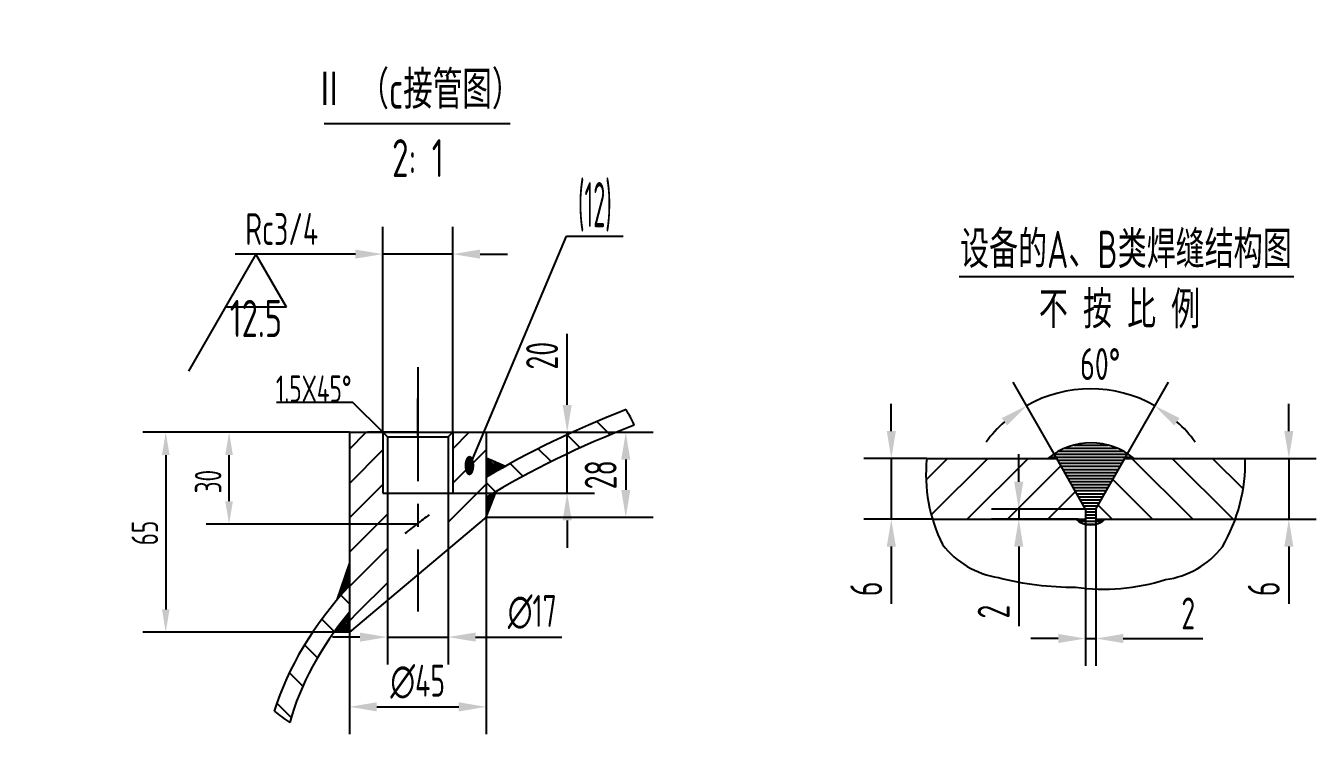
# Model space of a CAD drawing. Extents: x 0 to 3564, y 0 to 5046.
# Drawn here: x 1331 to 2179, y 953 to 1419 of the extents above; entities that cross this region are included whole.
import ezdxf
from ezdxf.enums import TextEntityAlignment as Align

# ---------------------------------------------------------------- set-up
doc = ezdxf.new("R2010")
doc.units = 0
doc.header["$LTSCALE"] = 60
doc.linetypes.add('G', pattern=[2, 1.25, -0.25, 0.25, -0.25])
doc.layers.get('0').update_dxf_attribs({"linetype": 'CONTINUOUS'})
doc.layers.get('DEFPOINTS').update_dxf_attribs({"linetype": 'CONTINUOUS'})
for name, color, linetype in [('01', 7, 'CONTINUOUS'), ('02', 1, 'CONTINUOUS'), ('02C', 3, 'CONTINUOUS'), ('05', 4, 'G'), ('08', 1, 'CONTINUOUS'), ('10', 1, 'CONTINUOUS'), ('11', 3, 'CONTINUOUS'), ('14', 3, 'CONTINUOUS')]:
    doc.layers.add(name, color=color, linetype=linetype)
doc.styles.get("Standard").update_dxf_attribs({"font": 'isocp', "width": 0.707, "bigfont": 'intecad.shx'})
doc.dimstyles.new('INTE', dxfattribs={"dimscale": 6, "dimtxt": 3.5, "dimasz": 3, "dimexe": 3, "dimexo": 0, "dimgap": 1, "dimtad": 1, "dimdec": 3, "dimtxsty": 'STANDARD', "dimcen": 0, "dimclrd": 1, "dimclre": 1, "dimclrt": 3, "dimaunit": 1, "dimazin": 3, "dimtfac": 1, "dimtdec": 4, "dimtmove": 0, "dimatfit": 3, "dimtzin": 0})
doc.dimstyles.new('INTE$2', dxfattribs={"dimscale": 6, "dimtxt": 3.5, "dimasz": 3, "dimexe": 3, "dimexo": 0, "dimgap": 1, "dimtad": 1, "dimtih": 1, "dimtoh": 1, "dimdec": 3, "dimtxsty": 'STANDARD', "dimcen": 0, "dimclrd": 1, "dimclre": 1, "dimclrt": 3, "dimaunit": 1, "dimazin": 3, "dimtfac": 1, "dimtdec": 4, "dimtmove": 0, "dimatfit": 3, "dimtzin": 0})

# ---------------------------------------------------------------- blocks, each defined once
blk = doc.blocks.new('*D45')
at = {"color": 1, "linetype": 'BYBLOCK'}
for p, q in [((1565.45, 1151.66), (1565.45, 1286.87)), ((1611.45, 1151.66), (1611.45, 1286.87)), ((1547.45, 1268.87), (1468.45, 1268.87)), ((1611.45, 1268.87), (1565.45, 1268.87)), ((1629.45, 1268.87), (1647.45, 1268.87))]:
    blk.add_line(p, q, dxfattribs=at)
for points in [[(1547.45, 1271.87), (1547.45, 1265.87), (1565.45, 1268.87)], [(1629.45, 1271.87), (1629.45, 1265.87), (1611.45, 1268.87)]]:
    blk.add_solid(points, dxfattribs=at)
at = {"layer": 'DEFPOINTS', "color": 0, "linetype": 'BYBLOCK'}
for p in [(1565.45, 1268.87), (1565.45, 1151.66), (1611.45, 1151.66)]:
    blk.add_point(p, dxfattribs=at)
at = {"color": 3, "linetype": 'BYBLOCK', "insert": (1498.95, 1285.37), "char_height": 21, "attachment_point": 5}
blk.add_mtext('Rc3/4', dxfattribs=at)
blk = doc.blocks.new('*U15', base_point=(1679.3, 2706.45))
at = {"layer": '14', "color": 1}
for p, q in [((1679.3, 2706.45), (1634.84, 2629.45)), ((1699.51, 2671.45), (1679.3, 2706.45)), ((1699.51, 2671.45), (1659.09, 2671.45))]:
    blk.add_line(p, q, dxfattribs=at)
at = {"layer": '14', "color": 3, "width": 0.707}
blk.add_text('12.5', height=24.5, dxfattribs=at).set_placement((1679.3, 2651.85), align=Align.CENTER)
blk = doc.blocks.new('*D68')
at = {"color": 1, "linetype": 'BYBLOCK'}
for p, q in [((2576.9, 2900.99), (2686.74, 2900.99)), ((2668.74, 2882.99), (2668.74, 2863.05)), ((2576.9, 2845.05), (2686.74, 2845.05))]:
    blk.add_line(p, q, dxfattribs=at)
for points in [[(2665.74, 2882.99), (2671.74, 2882.99), (2668.74, 2900.99)], [(2665.74, 2863.05), (2671.74, 2863.05), (2668.74, 2845.05)]]:
    blk.add_solid(points, dxfattribs=at)
at = {"layer": 'DEFPOINTS', "color": 0, "linetype": 'BYBLOCK'}
for p in [(2576.9, 2900.99), (2576.9, 2845.05), (2668.74, 2845.05)]:
    blk.add_point(p, dxfattribs=at)
at = {"color": 3, "linetype": 'BYBLOCK', "insert": (2652.23, 2873.02), "char_height": 21, "attachment_point": 5, "rotation": 90}
blk.add_mtext('28', dxfattribs=at)
blk = doc.blocks.new('*U7', base_point=(199.66, 3090.52))
at = {"layer": '10'}
for p, q in [((324.03, 3150.9), (315.26, 3159.66)), ((152.37, 3141.55), (163.4, 3152.58)), ((220.37, 3141.67), (231.28, 3152.58)), ((304.3, 3142.34), (295.67, 3150.96)), ((152.37, 3118.92), (174.37, 3140.92)), ((220.37, 3119.04), (242.37, 3141.04)), ((285.11, 3133.24), (276.61, 3141.74)), ((249.95, 3127.39), (242.37, 3134.97)), ((249.05, 3126.87), (242.37, 3133.55)), ((250.85, 3127.9), (243.36, 3135.4)), ((251.75, 3128.42), (245.82, 3134.35)), ((252.65, 3128.93), (248.28, 3133.3)), ((248.16, 3126.36), (242.37, 3132.14)), ((247.26, 3125.84), (242.37, 3130.72)), ((246.37, 3125.32), (242.37, 3129.31)), ((245.48, 3124.79), (242.37, 3127.9)), ((244.58, 3124.27), (242.37, 3126.48)), ((243.7, 3123.75), (242.37, 3125.07)), ((253.56, 3129.44), (250.74, 3132.25)), ((254.46, 3129.95), (253.21, 3131.21)), ((266.48, 3123.59), (258.1, 3131.97)), ((152.37, 3096.29), (174.37, 3118.29)), ((217.37, 3093.41), (242.37, 3118.41)), ((242.81, 3123.22), (242.37, 3123.65)), ((248.43, 3113.35), (242.37, 3119.41)), ((245.95, 3105.94), (242.37, 3109.51)), ((245.55, 3104.92), (242.37, 3108.1)), ((246.34, 3106.96), (243.13, 3110.17)), ((246.73, 3107.98), (244.01, 3110.7)), ((247.13, 3109), (244.89, 3111.23)), ((247.52, 3110.02), (245.77, 3111.77)), ((247.91, 3111.04), (246.66, 3112.3)), ((248.3, 3112.07), (247.54, 3112.83)), ((248.7, 3113.09), (248.43, 3113.35)), ((152.37, 3073.67), (177.37, 3098.67)), ((245.16, 3103.89), (242.37, 3106.68)), ((244.77, 3102.87), (242.37, 3105.27)), ((244.38, 3101.85), (242.37, 3103.85)), ((243.98, 3100.83), (242.37, 3102.44)), ((243.59, 3099.81), (242.37, 3101.03)), ((243.2, 3098.79), (242.37, 3099.61)), ((242.81, 3097.77), (242.37, 3098.2)), ((242.41, 3096.74), (242.37, 3096.78)), ((152.37, 3051.04), (177.37, 3076.04)), ((152.37, 3065.16), (152.16, 3065.38)), ((152.37, 3052.43), (148.92, 3055.89)), ((152.37, 3053.85), (149.28, 3056.94)), ((152.37, 3055.26), (149.64, 3058)), ((152.37, 3056.68), (150, 3059.05)), ((152.37, 3058.09), (150.36, 3060.11)), ((152.37, 3059.5), (150.72, 3061.16)), ((152.37, 3060.92), (151.08, 3062.21)), ((152.37, 3062.33), (151.44, 3063.27)), ((152.37, 3063.75), (151.8, 3064.32)), ((147.44, 3046.05), (146.03, 3047.46)), ((148.1, 3046.81), (146.39, 3048.51)), ((148.76, 3047.56), (146.75, 3049.57)), ((149.42, 3048.31), (147.11, 3050.62)), ((150.09, 3049.06), (147.48, 3051.67)), ((150.76, 3049.81), (147.84, 3052.73)), ((151.43, 3050.55), (148.2, 3053.78)), ((152.1, 3051.29), (148.56, 3054.84)), ((158.06, 3034.1), (177.37, 3053.41)), ((144.84, 3043), (144.59, 3043.24)), ((145.49, 3043.76), (144.95, 3044.3)), ((146.14, 3044.53), (145.31, 3045.35)), ((146.79, 3045.29), (145.67, 3046.4)), ((152.37, 3039.71), (146.79, 3045.29)), ((152.37, 3028.39), (149.82, 3030.94)), ((152.37, 3029.81), (150.45, 3031.73)), ((152.37, 3031.22), (151.08, 3032.51)), ((152.37, 3032.63), (151.71, 3033.29)), ((152.37, 3034.05), (152.35, 3034.07)), ((152.37, 3028.41), (158.06, 3034.1)), ((142.52, 3021.28), (134.25, 3029.54)), ((144.17, 3021.04), (143.11, 3022.1)), ((145.58, 3021.04), (143.7, 3022.92)), ((146.99, 3021.04), (144.3, 3023.73)), ((148.41, 3021.04), (144.9, 3024.55)), ((149.82, 3021.04), (145.51, 3025.36)), ((151.24, 3021.04), (146.11, 3026.16)), ((152.37, 3021.32), (146.72, 3026.97)), ((152.37, 3022.73), (147.34, 3027.77)), ((152.37, 3024.15), (147.95, 3028.57)), ((152.37, 3025.56), (148.57, 3029.36)), ((152.37, 3026.98), (149.2, 3030.16)), ((142.75, 3021.04), (142.52, 3021.28)), ((131.38, 3004.13), (122.89, 3012.62)), ((121.78, 2985.45), (112.93, 2994.3)), ((114.08, 2964.86), (104.67, 2974.28))]:
    blk.add_line(p, q, dxfattribs=at)
blk = doc.blocks.new('*D70')
at = {"color": 1, "linetype": 'BYBLOCK'}
for p, q in [((1633.45, 1095.72), (1633.45, 953)), ((1543.45, 1021.82), (1543.45, 953)), ((1561.45, 971), (1615.45, 971))]:
    blk.add_line(p, q, dxfattribs=at)
for points in [[(1561.45, 974), (1561.45, 968), (1543.45, 971)], [(1615.45, 974), (1615.45, 968), (1633.45, 971)]]:
    blk.add_solid(points, dxfattribs=at)
at = {"layer": 'DEFPOINTS', "color": 0, "linetype": 'BYBLOCK'}
for p in [(1633.45, 1095.72), (1543.45, 1021.82), (1633.45, 971)]:
    blk.add_point(p, dxfattribs=at)
at = {"color": 3, "linetype": 'BYBLOCK', "insert": (1588.45, 987.5), "char_height": 21, "attachment_point": 5}
blk.add_mtext('∅45', dxfattribs=at)
blk = doc.blocks.new('*D71')
at = {"color": 1, "linetype": 'BYBLOCK'}
for p, q in [((1608.45, 1074.72), (1608.45, 998.88)), ((1568.45, 1041.12), (1568.45, 998.88)), ((1550.45, 1016.88), (1532.45, 1016.88)), ((1568.45, 1016.88), (1608.45, 1016.88)), ((1626.45, 1016.88), (1683.17, 1016.88))]:
    blk.add_line(p, q, dxfattribs=at)
for points in [[(1550.45, 1019.88), (1550.45, 1013.88), (1568.45, 1016.88)], [(1626.45, 1019.88), (1626.45, 1013.88), (1608.45, 1016.88)]]:
    blk.add_solid(points, dxfattribs=at)
at = {"layer": 'DEFPOINTS', "color": 0, "linetype": 'BYBLOCK'}
for p in [(1608.45, 1074.72), (1568.45, 1041.12), (1608.45, 1016.88)]:
    blk.add_point(p, dxfattribs=at)
at = {"color": 3, "linetype": 'BYBLOCK', "insert": (1663.81, 1033.38), "char_height": 21, "attachment_point": 5}
blk.add_mtext('∅17', dxfattribs=at)
blk = doc.blocks.new('*D72')
at = {"color": 1, "linetype": 'BYBLOCK'}
for p, q in [((2630.2, 2918.99), (2630.2, 2965.71)), ((2576.9, 2900.99), (2648.2, 2900.99)), ((2630.2, 2860.99), (2630.2, 2900.99)), ((2554.9, 2860.99), (2648.2, 2860.99)), ((2630.2, 2842.99), (2630.2, 2824.99))]:
    blk.add_line(p, q, dxfattribs=at)
for points in [[(2627.2, 2918.99), (2633.2, 2918.99), (2630.2, 2900.99)], [(2627.2, 2842.99), (2633.2, 2842.99), (2630.2, 2860.99)]]:
    blk.add_solid(points, dxfattribs=at)
at = {"layer": 'DEFPOINTS', "color": 0, "linetype": 'BYBLOCK'}
for p in [(2576.9, 2900.99), (2630.2, 2900.99), (2554.9, 2860.99)]:
    blk.add_point(p, dxfattribs=at)
at = {"color": 3, "linetype": 'BYBLOCK', "insert": (2613.69, 2951.35), "char_height": 21, "attachment_point": 5, "rotation": 90}
blk.add_mtext('20', dxfattribs=at)
blk = doc.blocks.new('*D99')
at = {"color": 1, "linetype": 'BYBLOCK'}
for p, q in [((2670.78, 4209.06), (2670.78, 4112.51)), ((2677.5, 4209.12), (2677.5, 4112.51)), ((2652.78, 4130.51), (2634.78, 4130.51)), ((2670.78, 4130.51), (2677.5, 4130.51)), ((2695.5, 4130.51), (2747.91, 4130.51))]:
    blk.add_line(p, q, dxfattribs=at)
for points in [[(2652.78, 4133.51), (2652.78, 4127.51), (2670.78, 4130.51)], [(2695.5, 4133.51), (2695.5, 4127.51), (2677.5, 4130.51)]]:
    blk.add_solid(points, dxfattribs=at)
at = {"layer": 'DEFPOINTS', "color": 0, "linetype": 'BYBLOCK'}
for p in [(2670.78, 4209.06), (2677.5, 4209.12), (2677.5, 4130.51)]:
    blk.add_point(p, dxfattribs=at)
at = {"color": 3, "linetype": 'BYBLOCK', "insert": (2738.3, 4147.01), "char_height": 21, "attachment_point": 5}
blk.add_mtext('2', dxfattribs=at)
blk = doc.blocks.new('*D100')
at = {"color": 1, "linetype": 'BYBLOCK'}
for p, q in [((2626.8, 4233.71), (2626.8, 4251.71)), ((2670.78, 4215.71), (2608.8, 4215.71)), ((2626.8, 4215.71), (2626.8, 4208.99)), ((2665.87, 4208.99), (2608.8, 4208.99)), ((2626.8, 4190.99), (2626.8, 4138.58))]:
    blk.add_line(p, q, dxfattribs=at)
for points in [[(2623.8, 4233.71), (2629.8, 4233.71), (2626.8, 4215.71)], [(2623.8, 4190.99), (2629.8, 4190.99), (2626.8, 4208.99)]]:
    blk.add_solid(points, dxfattribs=at)
at = {"layer": 'DEFPOINTS', "color": 0, "linetype": 'BYBLOCK'}
for p in [(2670.78, 4215.71), (2626.8, 4208.99), (2665.87, 4208.99)]:
    blk.add_point(p, dxfattribs=at)
at = {"color": 3, "linetype": 'BYBLOCK', "insert": (2610.3, 4148.19), "char_height": 21, "attachment_point": 5, "rotation": 90}
blk.add_mtext('2', dxfattribs=at)
blk = doc.blocks.new('*D101')
at = {"color": 1, "linetype": 'BYBLOCK'}
for p, q in [((2651.78, 4248.99), (2623.06, 4299.28)), ((2696.51, 4248.99), (2725.22, 4299.28))]:
    blk.add_line(p, q, dxfattribs=at)
for start, end in [(60.27237, 119.72763), (131.88178, 144.03593), (35.96407, 48.11822)]:
    blk.add_arc((2674.14, 4209.83), 85.01, start, end, dxfattribs=at)
for points in [[(2615.63, 4275.55), (2619.14, 4270.69), (2631.99, 4283.65)], [(2729.14, 4270.69), (2732.65, 4275.55), (2716.3, 4283.65)]]:
    blk.add_solid(points, dxfattribs=at)
at = {"layer": 'DEFPOINTS', "color": 0, "linetype": 'BYBLOCK'}
for p in [(2659.51, 4293.57), (2651.78, 4248.99), (2696.51, 4248.99), (2670.78, 4215.71), (2677.5, 4215.71)]:
    blk.add_point(p, dxfattribs=at)
at = {"color": 3, "linetype": 'BYBLOCK', "insert": (2680.41, 4311.11), "char_height": 21, "attachment_point": 5}
blk.add_mtext('60°', dxfattribs=at)
blk = doc.blocks.new('*D102')
at = {"color": 1, "linetype": 'BYBLOCK'}
for p, q in [((2542.97, 4266.99), (2542.97, 4284.99)), ((2566.26, 4248.99), (2524.97, 4248.99)), ((2542.97, 4248.99), (2542.97, 4208.99)), ((2570.09, 4208.99), (2524.97, 4208.99)), ((2542.97, 4190.99), (2542.97, 4153.43))]:
    blk.add_line(p, q, dxfattribs=at)
for points in [[(2539.97, 4266.99), (2545.97, 4266.99), (2542.97, 4248.99)], [(2539.97, 4190.99), (2545.97, 4190.99), (2542.97, 4208.99)]]:
    blk.add_solid(points, dxfattribs=at)
at = {"layer": 'DEFPOINTS', "color": 0, "linetype": 'BYBLOCK'}
for p in [(2566.26, 4248.99), (2542.97, 4208.99), (2570.09, 4208.99)]:
    blk.add_point(p, dxfattribs=at)
at = {"color": 3, "linetype": 'BYBLOCK', "insert": (2526.47, 4163.21), "char_height": 21, "attachment_point": 5, "rotation": 90}
blk.add_mtext('6', dxfattribs=at)
blk = doc.blocks.new('*D103')
at = {"color": 1, "linetype": 'BYBLOCK'}
for p, q in [((2804.47, 4266.99), (2804.47, 4284.99)), ((2775.82, 4248.99), (2822.47, 4248.99)), ((2804.47, 4248.99), (2804.47, 4208.99)), ((2769.24, 4208.99), (2822.47, 4208.99)), ((2804.47, 4190.99), (2804.47, 4153.43))]:
    blk.add_line(p, q, dxfattribs=at)
for points in [[(2801.47, 4266.99), (2807.47, 4266.99), (2804.47, 4248.99)], [(2801.47, 4190.99), (2807.47, 4190.99), (2804.47, 4208.99)]]:
    blk.add_solid(points, dxfattribs=at)
at = {"layer": 'DEFPOINTS', "color": 0, "linetype": 'BYBLOCK'}
for p in [(2775.82, 4248.99), (2769.24, 4208.99), (2804.47, 4208.99)]:
    blk.add_point(p, dxfattribs=at)
at = {"color": 3, "linetype": 'BYBLOCK', "insert": (2787.97, 4163.21), "char_height": 21, "attachment_point": 5, "rotation": 90}
blk.add_mtext('6', dxfattribs=at)
blk = doc.blocks.new('*D112')
at = {"color": 1, "linetype": 'BYBLOCK'}
for start, end in [(182.38283, 200.47214), (205.21343, 222.61717)]:
    blk.add_arc((839.59, 1788.3), 432.85, start, end, dxfattribs=at)
for points in [[(404.12, 1770.24), (410.12, 1770.37), (406.75, 1788.3)], [(523.23, 1497.3), (518.9, 1493.15), (533.53, 1482.23)]]:
    blk.add_solid(points, dxfattribs=at)
at = {"layer": 'DEFPOINTS', "color": 0, "linetype": 'BYBLOCK'}
for p in [(306.49, 1788.3), (1369.37, 1788.3), (421.5, 1676.27), (576.35, 1525.06), (452.34, 1401.04)]:
    blk.add_point(p, dxfattribs=at)
at = {"color": 3, "linetype": 'BYBLOCK', "insert": (440.63, 1620.41), "char_height": 21, "attachment_point": 5}
blk.add_mtext('45°', dxfattribs=at)

msp = doc.modelspace()

# ---------------------------------------------------------------- hatches: boundary and pattern name
at = {"layer": '10'}
h = msp.add_hatch(dxfattribs=at)
h.set_pattern_fill('_U', color=256, scale=2, style=0, pattern_type=0)
h.set_pattern_definition([(0, (1595.7357, 527.2524), (0, 2), [])])
h.paths.add_polyline_path([(2003.02518, 1134.42968), (2008.77789, 1134.42968), (2027.78501, 1101.14396), (2027.78501, 1094.42968), (2021.47562, 1094.42968, 0.392536234), (2040.59669, 1094.42968), (2034.49929, 1094.42968), (2034.49929, 1101.14396), (2053.50641, 1134.42968), (2059.65657, 1134.42968, 0.361935268)])
h = msp.add_hatch(dxfattribs=at)
h.set_pattern_fill('_U', color=256, scale=18.75, angle=45, style=0, pattern_type=0)
h.set_pattern_definition([(45, (1161.837, 624.485), (-13.25825, 13.25825), [])])
h.paths.add_polyline_path([(2027.78501, 1094.42968), (2027.78501, 1101.14396), (2008.77789, 1134.42968), (1923.25776, 1134.42968, 0.096437412), (1927.0884, 1094.42968)])
h = msp.add_hatch(dxfattribs=at)
h.set_pattern_fill('_U', color=256, scale=18.75, angle=135, style=0, pattern_type=0)
h.set_pattern_definition([(135, (1162.837, 624.485), (-13.25825, -13.25825), [])])
h.paths.add_polyline_path([(2126.23879, 1094.42968, 0.091967485), (2132.8211, 1134.42968), (2053.50641, 1134.42968), (2034.49929, 1101.14396), (2034.49929, 1094.42968)])

# ---------------------------------------------------------------- linework, layer by layer
at = {"color": 1, "linetype": 'BYBLOCK'}
for p, q in [((1482.21918, 1151.65927), (1407.66913, 1151.65927)), ((1543.44865, 1151.65927), (1449.33798, 1151.65927)), ((1422.66913, 1136.65927), (1422.66913, 1035.12492)), ((1464.33798, 1106.27847), (1464.33798, 1136.65927)), ((1588.44865, 1091.27847), (1449.33798, 1091.27847)), ((1543.44865, 1020.12492), (1407.66913, 1020.12492))]:
    msp.add_line(p, q, dxfattribs=at)
for points in [[(1420.16913, 1136.65927), (1425.16913, 1136.65927), (1422.66913, 1151.65927)], [(1461.83798, 1136.65927), (1466.83798, 1136.65927), (1464.33798, 1151.65927)], [(1461.83798, 1106.27847), (1466.83798, 1106.27847), (1464.33798, 1091.27847)], [(1420.16913, 1035.12492), (1425.16913, 1035.12492), (1422.66913, 1020.12492)]]:
    msp.add_solid(points, dxfattribs=at)
at = {"layer": '01'}
for p, q in [((1649.34895, 1354.52524), (1526.80044, 1354.52524)), ((1588.44865, 1151.65927), (1555.49865, 1151.65927)), ((1588.44865, 1151.65927), (1621.39865, 1151.65927)), ((1608.44865, 1148.62298), (1611.44865, 1151.62298)), ((1923.25776, 1134.42968), (2008.77789, 1134.42968)), ((2027.78501, 1101.14396), (2008.77789, 1134.42968)), ((2034.49929, 1101.14396), (2053.50641, 1134.42968)), ((2053.50641, 1134.42968), (2132.8211, 1134.42968)), ((2027.78501, 1101.14396), (2027.78501, 1094.42968)), ((2034.49929, 1101.14396), (2034.49929, 1094.42968)), ((1927.0884, 1094.42968), (2027.78501, 1094.42968)), ((2034.49929, 1094.42968), (2126.23879, 1094.42968))]:
    msp.add_line(p, q, dxfattribs=at)
at = {"layer": '01', "color": 7, "linetype": 'CONTINUOUS'}
for p, q in [((1543.44865, 1151.65927), (1633.44865, 1151.65927)), ((1543.44865, 1151.65927), (1543.44865, 1020.12492)), ((1568.44865, 1148.65927), (1565.44865, 1151.65927)), ((1568.44865, 1148.62298), (1608.44865, 1148.62298)), ((1568.44865, 1148.62298), (1568.44865, 1041.12443)), ((1608.44865, 1148.62298), (1608.44865, 1074.72365)), ((1633.44865, 1151.65927), (1633.44865, 1095.72316)), ((1565.44865, 1111.65927), (1611.44865, 1111.65927)), ((1633.44865, 1095.72316), (1543.44865, 1020.12492))]:
    msp.add_line(p, q, dxfattribs=at)
at = {"layer": '01'}
for centre, radius, start, end in [((2031.34087, 1100.43683), 44.24129, 50.20604644, 129.79395356), ((2031.03616, 1104.73115), 14.05433, 227.13638764, 312.86361236)]:
    msp.add_arc(centre, radius, start, end, dxfattribs=at)
at = {"layer": '01', "color": 7, "linetype": 'CONTINUOUS'}
for major_axis, ratio, start_param, end_param in [((612, 0), 0.509803922, 2.22600145, 2.4338078), ((600, 0), 0.5, 2.230100286, 2.457511422), ((612, 0), 0.509803922, 2.706575338, 2.983973143), ((600, 0), 0.5, 2.751831921, 3.002753942)]:
    msp.add_ellipse((2098.44865, 919.19453), major_axis=major_axis, ratio=ratio, start_param=start_param, end_param=end_param, dxfattribs=at)
at = {"layer": '02'}
for p, q in [((1622.44865, 1129.12221), (1686.38784, 1280.59478)), ((1686.38784, 1280.59478), (1723.58784, 1280.59478))]:
    msp.add_line(p, q, dxfattribs=at)
at = {"layer": '02', "color": 1, "linetype": 'CONTINUOUS'}
for p, q in [((1565.44865, 1151.65927), (1565.44865, 1111.65927)), ((1611.44865, 1151.65927), (1611.44865, 1111.65927))]:
    msp.add_line(p, q, dxfattribs=at)
at = {"layer": '02C'}
msp.add_lwpolyline([(1923.25776, 1134.42968, 0.139622547), (1933.60565, 1077.77147, 0.188612455), (1970.41699, 1056.00138, 0.064477358), (2021.18591, 1049.761, 0.11171985), (2080.36288, 1054.67451, 0.192211342), (2117.75203, 1076.25592, 0.137755273), (2132.8211, 1134.42968)], format="xyb", dxfattribs=at)
at = {"layer": '05', "color": 4, "linetype": 'G'}
msp.add_line((1588.44865, 1194.47275), (1588.44865, 1033.7199), dxfattribs=at)
at = {"layer": '05'}
msp.add_line((1588.44865, 1149.5559), (1588.44865, 1173.76263), dxfattribs=at)
at = {"layer": '05', "color": 4, "linetype": 'G'}
msp.add_ellipse((2098.44865, 919.19453), major_axis=(612, 0), ratio=0.509803922, start_param=2.533934675, end_param=2.581197365, dxfattribs=at)
at = {"layer": '08'}
for p, q in [((1633.44865, 1095.72316), (1639.98489, 1112.72165)), ((1535.35596, 1041.40998), (1543.44865, 1065.08277)), ((1543.44865, 1020.12492), (1533.42456, 1020.12492))]:
    msp.add_line(p, q, dxfattribs=at)
msp.add_lwpolyline([(1565.44865, 1151.65927), (1545.78765, 1171.32027), (1495.63992, 1171.32027)], dxfattribs=at)
at = {"layer": '10'}
for p, q in [((1944.56132, 1254.24599), (2164.73377, 1254.24599)), ((1633.44865, 1134.89809), (1646.27136, 1129.44133))]:
    msp.add_line(p, q, dxfattribs=at)
at = {"layer": '11', "color": 3, "linetype": 'CONTINUOUS'}
for start, end in [(25.4521801, 29.72851245), (231.46899894, 236.12966136)]:
    msp.add_arc((1590.73819, 1089.60588), 155.237, start, end, dxfattribs=at)
at = {"layer": 'DEFPOINTS', "color": 0, "linetype": 'BYBLOCK'}
for p in [(1464.33798, 1151.65927), (1543.44865, 1151.65927), (1543.44865, 1151.65927), (2034.49929, 1101.14396), (2034.49929, 1101.14396), (1588.44865, 1091.27847), (1422.66913, 1020.12492), (1543.44865, 1020.12492)]:
    msp.add_point(p, dxfattribs=at)

# ---------------------------------------------------------------- block references
at = {"layer": '08'}
msp.add_blockref('*U7', (1590.73819, 1089.60588), dxfattribs=at)
at = {"layer": '14'}
msp.add_blockref('*U15', (1482.00083, 1268.87166), dxfattribs=at)

# ---------------------------------------------------------------- texts
at = {"color": 3, "linetype": 'BYBLOCK', "char_height": 17.5, "attachment_point": 5, "rotation": 90}
for s, insert in [('30', (1450.58798, 1119.17133)), ('65', (1408.91913, 1085.34683))]:
    msp.add_mtext(s, dxfattribs=dict(at, insert=insert))
at = {"layer": '02', "width": 0.605172}
msp.add_text('●', height=12, dxfattribs=at).set_placement((1618.84865, 1123.12221), (1626.04865, 1123.12221), align=Align.FIT)
at = {"layer": '11', "width": 0.707}
for s, height, p in [('Ⅱ （c接管图）', 25, (1588.57972, 1364.52524)), ('2: 1', 25, (1588.57972, 1319.52524)), ('设备的A、B类焊缝结构图', 24.5497436, (2054.29894, 1259.70616)), ('不 按 比 例', 24.549744, (2050.10238, 1220.08715)), ('1.5X45%%d', 17.5, (1520.00983, 1171.52027))]:
    msp.add_text(s, height=height, dxfattribs=at).set_placement(p, align=Align.CENTER)
at = {"layer": '11', "width": 0.406332}
msp.add_text('(12)', height=29.698485, dxfattribs=at).set_placement((1693.82784, 1286.59478), (1716.14784, 1286.59478), align=Align.FIT)

# ---------------------------------------------------------------- dimensions: what is measured, and where the dimension line sits
at = {"layer": '08'}
dim = msp.add_angular_dim_2l(base=(421.49675, 1539.75578), line1=((576.35194, 1388.54219), (452.33735, 1264.52761)), line2=((306.49078, 1651.78473), (1369.36997, 1651.78473)), dimstyle='INTE$2', override={"dimdec": 0, "dimtdec": 0}, dxfattribs=at)
dim.commit()
dim.dimension.update_dxf_attribs({"geometry": '*D112', "text_midpoint": (440.63393, 1483.89583), "dimtype": 162, "insert": (0, -136.51737)})
for base, p1, p2, text, picture, middle in [((1565.44865, 1268.87166), (1611.44865, 1151.65927), (1565.44865, 1151.65927), 'Rc3/4', '*D45', (1498.9511, 1285.37166)), ((1608.44865, 1016.87786), (1568.44865, 1041.12443), (1608.44865, 1074.72365), '%%C17', '*D71', (1663.81095, 1033.37786))]:
    dim = msp.add_linear_dim(base=base, p1=p1, p2=p2, text=text, dimstyle='INTE', dxfattribs=at)
    dim.commit()
    dim.dimension.update_dxf_attribs({"geometry": picture, "text_midpoint": middle})
for base, p1, p2, text, picture, middle, set_off in [((1686.74995, 1151.65927), (1611.44865, 1111.65927), (1633.44865, 1151.65927), '20', '*D72', (1670.24788, 1202.01948), (-943.44642, -1749.32645)), ((1899.96931, 1094.42968), (1923.25776, 1134.42968), (1927.0884, 1094.42968), '6', '*D102', (1883.46931, 1048.64778), (-642.99911, -3114.56268)), ((2161.47368, 1094.42968), (2132.8211, 1134.42968), (2126.23879, 1094.42968), '6', '*D103', (2144.97368, 1048.64778), (-642.99911, -3114.56268)), ((1725.2899, 1095.72316), (1633.44865, 1151.65927), (1633.44865, 1095.72316), '28', '*D68', (1708.78784, 1123.69122), (-943.44642, -1749.32645))]:
    dim = msp.add_linear_dim(base=base, p1=p1, p2=p2, angle=90, text=text, dimstyle='INTE', dxfattribs=at)
    dim.commit()
    dim.dimension.update_dxf_attribs({"geometry": picture, "text_midpoint": middle, "insert": set_off})
dim = msp.add_angular_dim_2l(base=(2016.51249, 1179.00956), line1=((2027.78501, 1101.14396), (2008.77789, 1134.42968)), line2=((2034.49929, 1101.14396), (2053.50641, 1134.42968)), text='60%%d', dimstyle='INTE$2', dxfattribs=at)
dim.commit()
dim.dimension.update_dxf_attribs({"geometry": '*D101', "text_midpoint": (2037.41103, 1180.04636), "dimtype": 162, "insert": (-642.99911, -3114.56268)})
dim = msp.add_linear_dim(base=(1983.80351, 1094.42968), p1=(2027.78158, 1101.14886), p2=(2022.87052, 1094.42968), angle=90, text='2', dimstyle='INTE', dxfattribs=at)
dim.commit()
dim.dimension.update_dxf_attribs({"geometry": '*D100', "text_midpoint": (1983.80351, 1033.62467), "dimtype": 160, "insert": (-642.99911, -3114.56268)})
dim = msp.add_linear_dim(base=(1633.44865, 971.00006), p1=(1543.44865, 1021.81748), p2=(1633.44865, 1095.72316), text='%%C45', dimstyle='INTE', dxfattribs=at)
dim.commit()
dim.dimension.update_dxf_attribs({"geometry": '*D70', "text_midpoint": (1588.44865, 971.00006), "dimtype": 160})
dim = msp.add_linear_dim(base=(2034.49929, 1015.94305), p1=(2027.78501, 1094.49543), p2=(2034.49929, 1094.55287), text='2', dimstyle='INTE', dxfattribs=at)
dim.commit()
dim.dimension.update_dxf_attribs({"geometry": '*D99', "text_midpoint": (2095.30431, 1015.94305), "dimtype": 160, "insert": (-642.99911, -3114.56268)})

doc.saveas('drawing.dxf')
